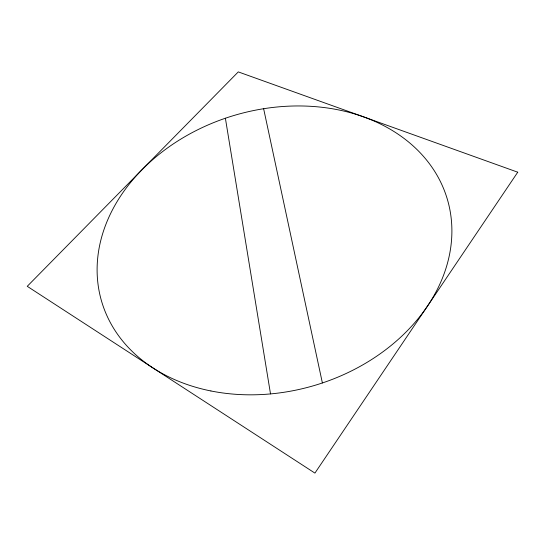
<?xml version="1.0" encoding="UTF-8"?>
<svg xmlns="http://www.w3.org/2000/svg" width="545" height="545" viewBox="0 0 545 545"><rect width="100%" height="100%" fill="white"/><g stroke="black" fill="none" stroke-linecap="round" stroke-linejoin="round"><path stroke-width="0.82" d="M263.63 108.721L322.388 382.965M225.385 118.231L270.518 393.919M517.75 172.2L314.915 473.101L27.25 286.316L238.288 71.899L517.75 172.2M210.908 390.963A180.245 140.862 -16.5 0 0 449.714 208.851A180.245 140.862 -16.5 0 0 162.894 151.353A180.245 140.862 -16.5 0 0 210.908 390.963"/></g></svg>
